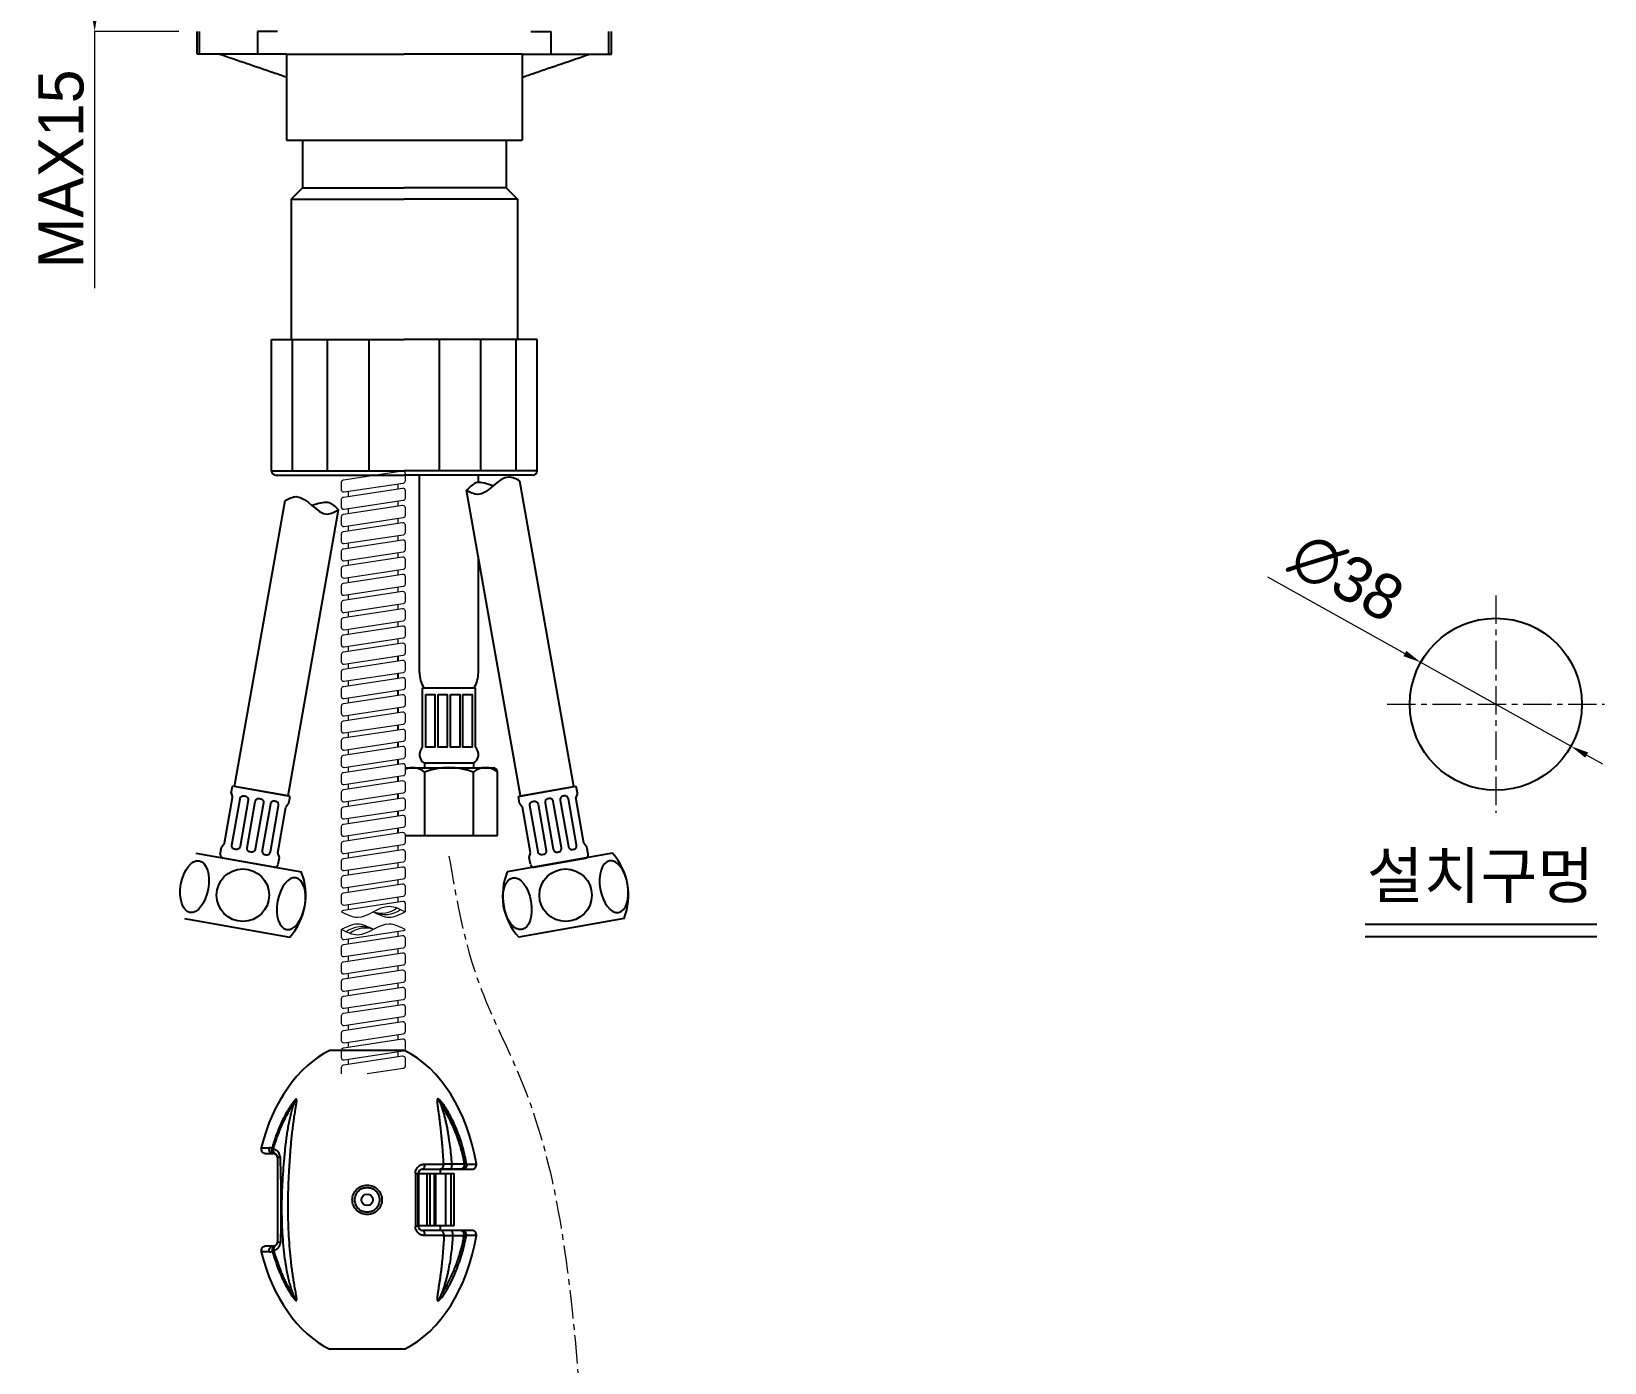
# Model space of a CAD drawing. Extents: x 0 to 1462, y 0 to 1072.
# Drawn here: x 275.1 to 622.4, y 186.6 to 480.5 of the extents above; entities that cross this region are included whole.
import ezdxf

# ---------------------------------------------------------------- set-up
doc = ezdxf.new("R2010")
doc.units = 0
doc.header["$LTSCALE"] = 10
doc.header["$MEASUREMENT"] = 0
doc.header["$PDMODE"] = 3
doc.header["$PDSIZE"] = -10
doc.linetypes.add('CENTER', pattern=[2, 1.25, -0.25, 0.25, -0.25])
doc.linetypes.add('CENTER2', pattern=[28.575, 19.05, -3.175, 3.175, -3.175])
doc.layers.get('0').update_dxf_attribs({"linetype": 'CONTINUOUS'})
doc.layers.get('DEFPOINTS').update_dxf_attribs({"linetype": 'CONTINUOUS'})
for name, color, linetype in [('02___PRT_ALL_AXES', 7, 'CONTINUOUS'), ('06___PRT_ALL_SURFS', 7, 'CONTINUOUS'), ('1', 7, 'CONTINUOUS'), ('17', 7, 'CONTINUOUS'), ('文字', 1, 'CONTINUOUS'), ('标注', 1, 'CONTINUOUS')]:
    doc.layers.add(name, color=color, linetype=linetype)
doc.layers.add('11', color=3, linetype='CONTINUOUS', lineweight=0)
doc.layers.add('Cneter', color=1, linetype='CENTER2', lineweight=13)
doc.styles.add('Daelim Dimension', font='')
doc.styles.get('Daelim Dimension').set_extended_font_data('나눔고딕')
doc.dimstyles.new('DEFAULT', dxfattribs={"dimscale": 2, "dimtxt": 2, "dimasz": 2, "dimexe": 0, "dimexo": 2, "dimgap": 1, "dimtad": 1, "dimdec": 0, "dimzin": 9, "dimdsep": 46, "dimtxsty": 'Daelim Dimension', "dimcen": 0.5, "dimclrd": 5, "dimclre": 5, "dimclrt": 256, "dimadec": 1, "dimazin": 0, "dimtfac": 1, "dimtdec": 0, "dimtix": 1, "dimtmove": 0, "dimatfit": 3, "dimfxl": 1, "dimtolj": 1, "dimtzin": 1, "dimlwd": 9, "dimlwe": 9, "dimarcsym": 0})

# ---------------------------------------------------------------- blocks, each defined once
blk = doc.blocks.new('A$C5C701007')
at = {"color": 7, "linetype": 'Continuous'}
for p, q in [((416.61, 226.25), (400.12, 226.25)), ((384.99, 204.74), (386.7, 204.74)), ((385.96, 203.5), (387.6, 203.5)), ((387.61, 204.51), (387.61, 204.51)), ((388.09, 203.37), (388.09, 203.37)), ((388.6, 202.5), (388.6, 184)), ((429.47, 203.2), (429.46, 203.24)), ((419.6, 187.5), (419.6, 199)), ((419.63, 199.05), (427.58, 199.05)), ((419.63, 199.05), (419.63, 187.55)), ((419.7, 199.05), (419.7, 187.55)), ((420.6, 200), (431.49, 200)), ((421.12, 201.16), (425.2, 201.16)), ((421.55, 199.05), (421.55, 187.55)), ((422.2, 199.05), (422.2, 187.55)), ((423.13, 199.05), (423.13, 187.55)), ((423.46, 199.05), (423.46, 187.55)), ((424.6, 199.05), (424.6, 200)), ((425.68, 199.05), (425.68, 187.55)), ((426.83, 199.05), (426.83, 187.55)), ((427.58, 187.55), (427.58, 199.05)), ((430.34, 201.16), (432.48, 201.16)), ((419.63, 187.55), (427.58, 187.55)), ((431.49, 186.5), (420.6, 186.5)), ((425.33, 185.34), (421.12, 185.34)), ((424.6, 186.5), (424.6, 187.55)), ((432.48, 185.34), (430.27, 185.34)), ((386.7, 181.76), (384.99, 181.76)), ((387.6, 183), (385.96, 183)), ((428.76, 181.13), (428.76, 181.13)), ((389.26, 177.54), (389.31, 177.44)), ((416.61, 160.25), (400.12, 160.25))]:
    blk.add_line(p, q, dxfattribs=at)
at = {"color": 40, "linetype": 'Continuous'}
for points in [[(424.09, 215.35), (424.36, 214.95), (424.65, 214.53), (424.7, 214.45), (424.99, 214), (425.28, 213.53), (425.56, 213.04), (425.84, 212.54), (426.12, 212.02), (426.39, 211.49), (426.66, 210.95), (426.92, 210.4), (427.18, 209.83), (427.42, 209.26), (427.66, 208.68), (427.89, 208.09), (428.11, 207.49), (428.33, 206.89), (428.53, 206.29), (428.72, 205.68), (428.9, 205.07), (429.08, 204.45), (429.24, 203.84), (429.39, 203.22)], [(429.39, 203.22), (429.45, 202.98), (429.49, 202.77), (429.54, 202.57), (429.58, 202.37), (429.62, 202.17), (429.66, 201.97), (429.7, 201.77), (429.74, 201.57), (429.78, 201.37), (429.82, 201.17)], [(429.68, 185.34), (429.67, 185.25), (429.59, 184.87)]]:
    blk.add_lwpolyline(points, dxfattribs=at)
at = {"color": 7, "linetype": 'Continuous'}
blk.add_circle((408.37, 193.25), 1.25, dxfattribs=at)
for centre, radius, start, end in [((385.96, 204.5), 1, 166.1941, 270), ((386.7, 202.61), 2.13, 72.0432, 90.0032), ((388.58, 204.24), 1, 164.1881, 240.6543), ((387.6, 202.5), 1, 0, 90), ((5959.71, 193.37), 5540.68, 179.94063, 180.062), ((420.6, 199), 1, 90, 180), ((428.92, 201), 1, 270, 10.7307), ((431.49, 201), 1, 270, 9.3192), ((420.6, 187.5), 1, 180, 270), ((428.83, 185.5), 1, 348.8659, 90), ((431.49, 185.5), 1, 350.6808, 90), ((385.96, 182), 1, 90, 193.8059), ((386.7, 183.89), 2.13, 269.9988, 290.6666), ((387.6, 184), 1, 270, 0), ((388.67, 182.31), 1, 122.3144, 195.8399)]:
    blk.add_arc(centre, radius, start, end, dxfattribs=at)
for start_param, end_param in [(0.339693, 1.23635), (-1.34277, -0.339693), (-2.8019, -1.798823), (-4.377942, -3.481285)]:
    blk.add_ellipse((408.37, 193.25), major_axis=(0, 35), ratio=0.707143, start_param=start_param, end_param=end_param, dxfattribs=at)
for points, knots in [([(392.8, 171.61), (392.77, 171.81), (392.71, 172.22), (392.6, 172.84), (392.48, 173.48), (392.32, 174.34), (392.13, 175.45), (391.92, 176.8), (391.73, 178.17), (391.5, 180.03), (391.28, 182.4), (391.09, 185.29), (390.96, 188.21), (390.91, 191.16), (390.93, 194.12), (391.02, 197.07), (391.15, 199.52), (391.26, 201.47), (391.36, 202.92), (391.47, 204.36), (391.59, 205.78), (391.73, 207.19), (391.86, 208.34), (391.97, 209.26), (392.06, 209.94), (392.15, 210.61), (392.24, 211.28), (392.34, 211.93), (392.44, 212.58), (392.53, 213.12), (392.6, 213.54), (392.65, 213.85), (392.7, 214.16), (392.74, 214.41), (392.77, 214.61), (392.79, 214.76), (392.8, 214.91), (392.82, 215.05), (392.82, 215.16), (392.82, 215.25), (392.81, 215.31), (392.8, 215.37), (392.78, 215.42), (392.75, 215.46), (392.7, 215.47), (392.64, 215.45), (392.57, 215.42), (392.51, 215.37), (392.43, 215.29), (392.32, 215.18), (392.25, 215.09), (392.21, 215.05)], [0, 0, 0, 0, 0.01356, 0.027696, 0.042149, 0.056837, 0.086739, 0.117209, 0.148139, 0.179459, 0.243062, 0.307704, 0.373111, 0.439, 0.505111, 0.571194, 0.636965, 0.669623, 0.702067, 0.734247, 0.766117, 0.797636, 0.82876, 0.844156, 0.859431, 0.874576, 0.889578, 0.904423, 0.919094, 0.933562, 0.940707, 0.947779, 0.954764, 0.961636, 0.965017, 0.968349, 0.971618, 0.9748, 0.977853, 0.979308, 0.980695, 0.98199, 0.983164, 0.984216, 0.985291, 0.986638, 0.988275, 0.990089, 0.992, 0.995958, 1, 1, 1, 1]), ([(424.8, 214.83), (424.75, 214.9), (424.64, 215.03), (424.49, 215.19), (424.37, 215.31), (424.28, 215.4), (424.18, 215.47), (424.09, 215.52), (424.01, 215.54), (423.9, 215.52), (423.85, 215.42), (423.83, 215.32), (423.82, 215.2), (423.81, 215.03), (423.82, 214.83), (423.84, 214.62), (423.86, 214.41), (423.89, 214.11), (423.94, 213.74), (424.01, 213.28), (424.07, 212.82), (424.14, 212.35), (424.2, 211.88), (424.29, 211.23), (424.39, 210.42), (424.51, 209.44), (424.62, 208.44), (424.72, 207.43), (424.82, 206.4), (424.94, 205.02), (425.07, 203.27), (425.16, 201.87), (425.2, 201.16)], [0, 0, 0, 0, 0.016998, 0.033742, 0.041926, 0.049873, 0.057403, 0.064187, 0.069803, 0.074337, 0.083452, 0.088818, 0.094578, 0.106918, 0.119987, 0.133533, 0.14742, 0.161567, 0.190448, 0.219925, 0.249865, 0.280186, 0.310838, 0.341783, 0.40446, 0.46806, 0.532464, 0.597591, 0.663365, 0.729723, 0.864004, 1, 1, 1, 1]), ([(392.21, 215.05), (392.05, 214.86), (391.77, 214.48), (391.37, 213.88), (390.99, 213.27), (390.5, 212.43), (389.93, 211.37), (389.31, 210.07), (388.74, 208.74), (388.05, 206.94), (387.61, 205.56), (387.35, 204.63)], [0, 0, 0, 0, 0.06206, 0.124478, 0.186974, 0.249498, 0.374565, 0.499649, 0.624741, 0.749838, 1, 1, 1, 1]), ([(392.32, 214.82), (392.12, 214.51), (391.72, 213.9), (391.15, 212.95), (390.61, 211.98), (389.93, 210.67), (389.16, 208.99), (388.63, 207.61), (388.38, 206.91)], [0, 0, 0, 0, 0.123934, 0.248753, 0.373829, 0.499008, 0.749463, 1, 1, 1, 1]), ([(392.3, 171.83), (392.12, 172.23), (391.81, 173.05), (391.42, 174.31), (391.08, 175.6), (390.68, 177.37), (390.28, 179.63), (389.95, 182.39), (389.73, 185.21), (389.6, 188.07), (389.55, 190.47), (389.56, 192.4), (389.58, 194.33), (389.68, 196.74), (389.86, 199.62), (390.05, 202), (390.23, 203.88), (390.37, 205.28), (390.54, 206.66), (390.73, 208.02), (390.95, 209.36), (391.16, 210.46), (391.34, 211.32), (391.49, 211.96), (391.65, 212.6), (391.79, 213.12), (391.91, 213.54), (392.01, 213.84), (392.11, 214.15), (392.21, 214.4), (392.29, 214.6), (392.35, 214.75), (392.4, 214.88), (392.45, 214.96), (392.47, 215.01), (392.49, 215.05), (392.5, 215.09), (392.52, 215.12), (392.54, 215.16), (392.56, 215.19), (392.59, 215.25), (392.55, 215.19), (392.53, 215.16), (392.51, 215.12), (392.48, 215.08), (392.46, 215.05), (392.44, 215.01), (392.39, 214.93), (392.35, 214.87), (392.32, 214.82)], [0, 0, 0, 0, 0.029484, 0.059123, 0.08908, 0.119385, 0.180954, 0.243649, 0.307286, 0.371666, 0.436535, 0.469076, 0.501647, 0.566763, 0.631625, 0.69589, 0.727688, 0.759206, 0.790411, 0.821282, 0.851782, 0.881881, 0.89677, 0.911551, 0.926227, 0.94081, 0.948074, 0.955326, 0.962576, 0.96984, 0.973484, 0.977141, 0.980816, 0.982662, 0.983587, 0.984514, 0.985443, 0.986376, 0.987303, 0.988239, 0.989076, 0.990081, 0.991077, 0.992059, 0.993047, 0.994035, 0.995025, 0.996017, 1, 1, 1, 1]), ([(424.63, 214.47), (424.59, 214.54), (424.52, 214.64), (424.44, 214.78), (424.37, 214.89), (424.32, 214.96), (424.29, 215.02), (424.27, 215.04), (424.26, 215.07), (424.24, 215.09), (424.22, 215.12), (424.21, 215.14), (424.19, 215.18), (424.21, 215.14), (424.22, 215.12), (424.23, 215.09), (424.25, 215.06), (424.26, 215.04), (424.27, 215.01), (424.29, 214.98), (424.32, 214.92), (424.36, 214.83), (424.41, 214.73), (424.47, 214.59), (424.55, 214.42), (424.63, 214.21), (424.72, 213.99), (424.82, 213.71), (424.95, 213.35), (425.09, 212.92), (425.22, 212.49), (425.35, 212.05), (425.5, 211.45), (425.68, 210.71), (425.88, 209.8), (426.06, 208.88), (426.22, 207.94), (426.42, 206.68), (426.64, 205.09), (426.86, 203.14), (426.98, 201.84), (427.04, 201.18)], [0, 0, 0, 0, 0.016259, 0.024361, 0.03244, 0.040494, 0.042503, 0.04451, 0.046515, 0.048522, 0.050513, 0.052527, 0.054335, 0.056247, 0.058176, 0.060076, 0.061985, 0.06389, 0.065794, 0.067696, 0.071496, 0.079077, 0.086636, 0.094176, 0.109213, 0.124207, 0.139174, 0.154126, 0.184026, 0.213962, 0.243971, 0.274075, 0.304292, 0.3651, 0.426446, 0.488323, 0.550717, 0.613613, 0.740785, 0.869669, 1, 1, 1, 1]), ([(429.46, 203.24), (429.21, 204.24), (428.64, 206.21), (427.54, 209.08), (426.43, 211.39), (425.43, 213.17), (424.9, 214.04), (424.63, 214.47)], [0, 0, 0, 0, 0.250583, 0.501089, 0.751294, 0.876067, 1, 1, 1, 1]), ([(430.34, 201.16), (430.12, 202.38), (429.7, 204.2), (428.97, 206.57), (428.34, 208.32), (427.61, 210.03), (426.79, 211.7), (426.03, 213.05), (425.36, 214.09), (425, 214.59), (424.8, 214.83)], [0, 0, 0, 0, 0.250222, 0.375346, 0.500455, 0.625545, 0.750604, 0.875572, 0.937954, 1, 1, 1, 1]), ([(386.7, 204.74), (386.66, 204.59), (386.66, 204.28), (386.81, 203.93), (387.01, 203.71), (387.19, 203.59), (387.39, 203.52), (387.53, 203.5), (387.6, 203.5)], [0, 0, 0, 0, 0.257251, 0.511172, 0.63605, 0.7588, 0.87994, 1, 1, 1, 1]), ([(387.91, 203.45), (387.8, 203.48), (387.6, 203.61), (387.38, 203.9), (387.29, 204.26), (387.32, 204.51), (387.35, 204.63)], [0, 0, 0, 0, 0.238568, 0.483789, 0.738406, 1, 1, 1, 1]), ([(387.61, 204.51), (387.61, 204.51), (387.58, 204.53), (387.53, 204.56), (387.45, 204.6), (387.39, 204.62), (387.35, 204.63)], [0, 0, 0, 0, 0.10287, 0.307363, 0.608096, 1, 1, 1, 1]), ([(389.14, 202.73), (389.14, 202.92), (389.06, 203.27), (388.81, 203.71), (388.5, 204.04), (388.23, 204.22), (388.04, 204.33), (387.93, 204.39), (387.83, 204.44), (387.75, 204.47), (387.69, 204.49), (387.65, 204.51), (387.63, 204.51), (387.62, 204.52), (387.61, 204.51)], [0, 0, 0, 0, 0.221261, 0.424732, 0.604831, 0.75485, 0.816646, 0.868984, 0.911809, 0.945392, 0.970259, 0.987102, 0.996696, 1, 1, 1, 1]), ([(388.6, 202.5), (388.6, 202.53), (388.63, 202.57), (388.68, 202.61), (388.78, 202.65), (388.93, 202.7), (389.07, 202.72), (389.14, 202.73)], [0, 0, 0, 0, 0.130184, 0.222828, 0.337515, 0.631739, 1, 1, 1, 1]), ([(389.14, 202.73), (389.17, 201.96), (389.22, 200.39), (389.27, 198.03), (389.3, 195.64), (389.31, 193.25), (389.32, 190.86), (389.31, 188.47), (389.28, 186.11), (389.24, 184.54), (389.21, 183.76)], [0, 0, 0, 0, 0.12281, 0.24767, 0.373603, 0.499961, 0.626272, 0.752096, 0.876931, 1, 1, 1, 1]), ([(419.03, 199.12), (419.03, 199.4), (419.16, 199.97), (419.66, 200.65), (420.35, 201.07), (420.87, 201.16), (421.12, 201.16)], [0, 0, 0, 0, 0.268409, 0.522361, 0.764122, 1, 1, 1, 1]), ([(419.03, 199.12), (419.11, 199.11), (419.25, 199.1), (419.41, 199.08), (419.5, 199.06), (419.55, 199.04), (419.58, 199.02), (419.6, 199.01), (419.6, 199)], [0, 0, 0, 0, 0.395123, 0.704267, 0.819463, 0.906192, 0.96451, 1, 1, 1, 1]), ([(420.6, 200), (420.64, 200), (420.72, 200.02), (420.83, 200.09), (420.93, 200.21), (421.04, 200.42), (421.12, 200.74), (421.13, 201.02), (421.12, 201.16)], [0, 0, 0, 0, 0.083641, 0.176313, 0.283287, 0.406056, 0.6904, 1, 1, 1, 1]), ([(425.2, 201.16), (425.21, 201.02), (425.2, 200.74), (425.09, 200.41), (424.94, 200.2), (424.81, 200.09), (424.66, 200.02), (424.56, 200), (424.51, 200)], [0, 0, 0, 0, 0.286284, 0.556102, 0.679189, 0.792948, 0.898899, 1, 1, 1, 1]), ([(425.2, 201.16), (425.33, 201.16), (425.95, 201.18), (426.56, 201.18), (427.04, 201.18)], [0, 0, 0, 0, 0.22264, 1, 1, 1, 1]), ([(427.04, 201.18), (427.04, 201.04), (427.04, 200.82), (427.01, 200.55), (426.97, 200.37), (426.92, 200.22), (426.86, 200.1), (426.8, 200.02), (426.74, 200), (426.72, 200)], [0, 0, 0, 0, 0.337058, 0.496791, 0.641599, 0.76603, 0.866282, 0.942091, 1, 1, 1, 1]), ([(427.04, 201.18), (427.24, 201.19), (427.64, 201.19), (428.2, 201.2), (428.65, 201.2), (428.96, 201.21), (429.17, 201.21), (429.35, 201.21), (429.51, 201.21), (429.63, 201.2), (429.73, 201.2), (429.81, 201.2), (429.85, 201.19), (429.88, 201.19), (429.89, 201.19), (429.9, 201.19), (429.9, 201.19), (429.9, 201.18)], [0, 0, 0, 0, 0.213281, 0.413892, 0.594662, 0.674912, 0.747004, 0.810123, 0.863774, 0.907838, 0.942542, 0.968384, 0.986039, 0.992033, 0.996271, 0.998866, 1, 1, 1, 1]), ([(430.34, 201.16), (430.37, 201.02), (430.35, 200.73), (430.2, 200.4), (430, 200.2), (429.78, 200.05), (429.58, 200), (429.44, 200)], [0, 0, 0, 0, 0.259876, 0.51487, 0.639621, 0.761937, 1, 1, 1, 1]), ([(429.9, 201.18), (429.91, 201.18), (429.92, 201.18), (429.94, 201.18), (429.97, 201.18), (430.02, 201.18), (430.08, 201.17), (430.19, 201.17), (430.28, 201.16), (430.34, 201.16)], [0, 0, 0, 0, 0.018893, 0.068654, 0.149165, 0.260153, 0.401254, 0.572058, 1, 1, 1, 1]), ([(408.37, 189.99), (407.94, 189.99), (407.08, 190.16), (405.99, 190.88), (405.26, 191.96), (405.01, 193.25), (405.26, 194.53), (405.99, 195.62), (407.08, 196.34), (407.94, 196.51), (408.37, 196.51)], [0, 0, 0, 0, 0.125036, 0.250013, 0.374984, 0.5, 0.625015, 0.749987, 0.874964, 1, 1, 1, 1]), ([(408.37, 190.51), (408.01, 190.51), (407.3, 190.66), (406.39, 191.27), (405.79, 192.18), (405.58, 193.25), (405.79, 194.32), (406.39, 195.23), (407.3, 195.84), (408.01, 195.98), (408.37, 195.98)], [0, 0, 0, 0, 0.125014, 0.249989, 0.374973, 0.5, 0.625027, 0.750011, 0.874986, 1, 1, 1, 1]), ([(408.37, 196.51), (408.79, 196.51), (409.65, 196.34), (410.74, 195.62), (411.47, 194.53), (411.73, 193.25), (411.47, 191.96), (410.74, 190.88), (409.65, 190.16), (408.79, 189.99), (408.37, 189.99)], [0, 0, 0, 0, 0.125036, 0.250013, 0.374984, 0.5, 0.625015, 0.749987, 0.874964, 1, 1, 1, 1]), ([(408.37, 195.98), (408.72, 195.98), (409.44, 195.84), (410.34, 195.23), (410.95, 194.32), (411.16, 193.25), (410.95, 192.18), (410.34, 191.27), (409.44, 190.66), (408.72, 190.51), (408.37, 190.51)], [0, 0, 0, 0, 0.125014, 0.249988, 0.374973, 0.5, 0.625027, 0.750011, 0.874986, 1, 1, 1, 1]), ([(419.6, 187.5), (419.6, 187.49), (419.58, 187.47), (419.55, 187.46), (419.5, 187.44), (419.41, 187.42), (419.25, 187.4), (419.11, 187.38), (419.03, 187.38)], [0, 0, 0, 0, 0.03549, 0.093805, 0.180531, 0.295724, 0.604867, 1, 1, 1, 1]), ([(421.12, 185.34), (420.87, 185.34), (420.35, 185.43), (419.66, 185.85), (419.16, 186.52), (419.03, 187.09), (419.03, 187.38)], [0, 0, 0, 0, 0.235893, 0.477662, 0.731608, 1, 1, 1, 1]), ([(421.12, 185.34), (421.13, 185.48), (421.12, 185.76), (421.04, 186.08), (420.93, 186.29), (420.83, 186.41), (420.72, 186.48), (420.64, 186.5), (420.6, 186.5)], [0, 0, 0, 0, 0.3096, 0.593943, 0.716713, 0.823687, 0.916359, 1, 1, 1, 1]), ([(425.33, 185.34), (425.3, 184.68), (425.22, 183.38), (425.08, 181.44), (424.93, 179.84), (424.79, 178.57), (424.68, 177.64), (424.56, 176.71), (424.43, 175.8), (424.29, 174.9), (424.16, 174.01), (424.04, 173.29), (423.96, 172.72), (423.91, 172.37), (423.87, 172.09), (423.85, 171.89), (423.83, 171.7), (423.82, 171.51), (423.82, 171.35), (423.83, 171.23), (423.84, 171.15), (423.86, 171.08), (423.89, 171.02), (423.94, 170.97), (423.98, 170.96), (424, 170.96)], [0, 0, 0, 0, 0.135258, 0.269123, 0.401301, 0.466649, 0.531424, 0.595565, 0.658984, 0.72156, 0.783139, 0.84345, 0.872974, 0.901917, 0.916106, 0.930047, 0.943672, 0.956868, 0.969442, 0.975398, 0.981041, 0.986284, 0.991056, 0.995428, 1, 1, 1, 1]), ([(424, 170.96), (424.03, 170.96), (424.09, 170.98), (424.21, 171.04), (424.35, 171.16), (424.51, 171.33), (424.73, 171.57), (424.98, 171.9), (425.27, 172.31), (425.54, 172.72), (425.81, 173.15), (426.07, 173.58), (426.4, 174.16), (426.79, 174.9), (427.23, 175.8), (427.65, 176.71), (428.17, 177.95), (428.75, 179.51), (429.36, 181.43), (429.87, 183.37), (430.14, 184.68), (430.27, 185.34)], [0, 0, 0, 0, 0.005089, 0.011183, 0.025108, 0.040046, 0.055374, 0.086477, 0.117815, 0.149243, 0.180711, 0.212199, 0.243699, 0.306712, 0.369736, 0.432764, 0.495794, 0.621845, 0.747896, 0.873947, 1, 1, 1, 1]), ([(427.28, 185.31), (427.24, 184.69), (427.14, 183.45), (426.94, 181.61), (426.68, 179.8), (426.41, 178.31), (426.16, 177.14), (425.95, 176.27), (425.73, 175.41), (425.52, 174.71), (425.35, 174.15), (425.21, 173.73), (425.06, 173.32), (424.91, 172.92), (424.78, 172.58), (424.66, 172.31), (424.58, 172.11), (424.5, 171.95), (424.44, 171.82), (424.39, 171.72), (424.34, 171.62), (424.3, 171.54), (424.27, 171.47), (424.24, 171.42), (424.22, 171.38), (424.2, 171.35), (424.19, 171.34), (424.19, 171.33)], [0, 0, 0, 0, 0.129617, 0.258073, 0.385241, 0.510976, 0.57327, 0.635165, 0.696644, 0.757725, 0.78813, 0.818455, 0.84871, 0.878913, 0.909088, 0.924179, 0.939281, 0.954403, 0.961979, 0.969565, 0.977148, 0.984789, 0.988615, 0.992372, 0.996159, 0.998172, 1, 1, 1, 1]), ([(425.33, 185.34), (425.35, 185.48), (425.34, 185.76), (425.2, 186.14), (424.99, 186.38), (424.79, 186.48), (424.69, 186.5), (424.64, 186.5)], [0, 0, 0, 0, 0.285982, 0.555769, 0.791721, 0.898233, 1, 1, 1, 1]), ([(427.28, 185.31), (427.1, 185.31), (426.45, 185.31), (425.8, 185.32), (425.33, 185.34)], [0, 0, 0, 0, 0.275387, 1, 1, 1, 1]), ([(427.28, 185.31), (427.29, 185.45), (427.29, 185.67), (427.26, 185.94), (427.22, 186.13), (427.18, 186.26), (427.14, 186.35), (427.1, 186.43), (427.04, 186.5), (426.98, 186.5)], [0, 0, 0, 0, 0.340299, 0.50168, 0.647849, 0.773107, 0.826543, 0.873502, 1, 1, 1, 1]), ([(429.81, 185.31), (429.81, 185.3), (429.81, 185.3), (429.8, 185.3), (429.79, 185.3), (429.78, 185.3), (429.75, 185.3), (429.72, 185.3), (429.65, 185.29), (429.56, 185.29), (429.45, 185.29), (429.31, 185.29), (429.15, 185.29), (428.97, 185.29), (428.69, 185.29), (428.3, 185.3), (427.81, 185.3), (427.46, 185.31), (427.28, 185.31)], [0, 0, 0, 0, 0.001062, 0.003783, 0.008288, 0.014664, 0.022991, 0.03334, 0.060391, 0.096365, 0.141537, 0.195996, 0.259537, 0.331594, 0.411439, 0.590518, 0.788986, 1, 1, 1, 1]), ([(430.27, 185.34), (430.29, 185.48), (430.28, 185.77), (430.12, 186.1), (429.93, 186.3), (429.7, 186.45), (429.5, 186.5), (429.37, 186.5)], [0, 0, 0, 0, 0.260254, 0.515454, 0.640178, 0.762375, 1, 1, 1, 1]), ([(430.27, 185.34), (430.2, 185.33), (430.09, 185.33), (429.97, 185.32), (429.89, 185.32), (429.85, 185.31), (429.83, 185.31), (429.81, 185.31), (429.81, 185.31)], [0, 0, 0, 0, 0.413607, 0.720716, 0.832892, 0.917003, 0.972744, 1, 1, 1, 1]), ([(387.6, 183), (387.53, 183), (387.39, 182.98), (387.19, 182.9), (387.01, 182.78), (386.81, 182.56), (386.66, 182.21), (386.66, 181.91), (386.7, 181.76)], [0, 0, 0, 0, 0.12006, 0.2412, 0.36395, 0.488828, 0.742749, 1, 1, 1, 1]), ([(387.96, 183.07), (387.85, 183.03), (387.66, 182.9), (387.46, 182.61), (387.38, 182.26), (387.41, 182.01), (387.45, 181.9)], [0, 0, 0, 0, 0.238283, 0.483257, 0.737862, 1, 1, 1, 1]), ([(387.45, 181.9), (387.51, 181.92), (387.59, 181.97), (387.68, 182.02), (387.7, 182.04)], [0, 0, 0, 0, 0.646509, 1, 1, 1, 1]), ([(387.45, 181.9), (387.6, 181.37), (387.91, 180.31), (388.36, 179), (388.75, 177.97), (389.05, 177.2), (389.38, 176.44), (389.72, 175.69), (390.08, 174.94), (390.46, 174.21), (390.8, 173.61), (391.08, 173.13), (391.29, 172.77), (391.51, 172.43), (391.7, 172.14), (391.86, 171.91), (391.98, 171.75), (392.1, 171.58), (392.23, 171.42), (392.34, 171.3), (392.43, 171.2), (392.5, 171.14), (392.57, 171.08), (392.64, 171.04), (392.7, 171.03), (392.74, 171.04), (392.77, 171.06), (392.79, 171.1), (392.81, 171.18), (392.82, 171.36), (392.81, 171.51), (392.8, 171.61)], [0, 0, 0, 0, 0.128908, 0.257817, 0.322275, 0.386733, 0.451191, 0.515648, 0.580106, 0.644563, 0.709019, 0.741245, 0.773466, 0.805677, 0.837863, 0.853936, 0.869985, 0.88599, 0.901907, 0.917633, 0.925346, 0.932852, 0.939965, 0.946291, 0.951312, 0.953407, 0.95542, 0.959699, 0.964553, 0.975511, 1, 1, 1, 1]), ([(387.7, 182.04), (387.7, 182.03), (387.71, 182.03), (387.72, 182.04), (387.75, 182.04), (387.79, 182.06), (387.86, 182.08), (387.94, 182.12), (388.04, 182.17), (388.16, 182.23), (388.36, 182.35), (388.61, 182.54), (388.91, 182.85), (389.14, 183.27), (389.2, 183.6), (389.21, 183.76)], [0, 0, 0, 0, 0.001176, 0.003945, 0.01518, 0.034656, 0.06294, 0.100418, 0.147234, 0.20324, 0.267989, 0.420586, 0.597836, 0.792715, 1, 1, 1, 1]), ([(389.21, 183.76), (389.13, 183.77), (389.01, 183.79), (388.86, 183.83), (388.77, 183.85), (388.7, 183.89), (388.63, 183.93), (388.6, 183.97), (388.6, 184)], [0, 0, 0, 0, 0.370391, 0.52982, 0.668145, 0.783609, 0.875803, 1, 1, 1, 1]), ([(424.19, 171.33), (424.2, 171.33), (424.2, 171.34), (424.21, 171.35), (424.22, 171.37), (424.24, 171.4), (424.26, 171.43), (424.29, 171.48), (424.32, 171.54), (424.37, 171.61), (424.41, 171.68), (424.47, 171.77), (424.54, 171.89), (424.63, 172.03), (424.74, 172.22), (424.89, 172.46), (425.06, 172.75), (425.23, 173.04), (425.4, 173.33), (425.62, 173.72), (425.89, 174.22), (426.2, 174.82), (426.51, 175.43), (426.9, 176.24), (427.36, 177.28), (427.88, 178.54), (428.34, 179.83), (428.63, 180.69), (428.76, 181.13)], [0, 0, 0, 0, 0.000973, 0.001914, 0.003813, 0.007599, 0.011387, 0.015179, 0.022775, 0.030386, 0.038012, 0.045652, 0.060966, 0.07632, 0.09171, 0.122576, 0.153534, 0.184564, 0.215654, 0.246793, 0.309191, 0.371715, 0.434334, 0.497026, 0.622568, 0.748277, 0.8741, 1, 1, 1, 1]), ([(389.31, 177.44), (389.43, 177.14), (389.69, 176.55), (390.02, 175.82), (390.31, 175.24), (390.52, 174.81), (390.71, 174.45), (390.86, 174.17), (391.01, 173.88), (391.21, 173.53), (391.44, 173.12), (391.65, 172.77), (391.81, 172.5), (391.94, 172.29), (392.06, 172.09), (392.19, 171.89), (392.29, 171.72), (392.37, 171.59), (392.43, 171.51), (392.47, 171.44), (392.49, 171.4), (392.51, 171.36), (392.53, 171.34), (392.55, 171.32), (392.56, 171.3), (392.57, 171.28), (392.57, 171.27), (392.58, 171.26), (392.58, 171.27), (392.57, 171.27), (392.57, 171.29), (392.56, 171.31), (392.54, 171.33), (392.53, 171.36), (392.51, 171.39), (392.48, 171.45), (392.44, 171.53), (392.38, 171.66), (392.33, 171.76), (392.3, 171.83)], [0, 0, 0, 0, 0.12672, 0.25335, 0.316625, 0.379864, 0.443059, 0.474637, 0.5062, 0.569271, 0.632252, 0.695111, 0.726478, 0.757791, 0.789033, 0.820184, 0.851212, 0.866668, 0.882074, 0.889753, 0.897427, 0.901249, 0.90504, 0.908928, 0.912647, 0.914445, 0.916772, 0.917196, 0.917958, 0.919203, 0.920289, 0.923707, 0.927461, 0.931099, 0.934747, 0.942052, 0.956603, 0.971106, 1, 1, 1, 1])]:
    blk.add_open_spline(points, degree=3, knots=knots, dxfattribs=at)
at = {"layer": '02___PRT_ALL_AXES', "color": 7, "linetype": 'Continuous'}
for start_param, end_param in [(-1.34277, -0.339693), (-2.8019, -1.798823)]:
    blk.add_ellipse((408.37, 193.25), major_axis=(0, 35), ratio=0.707143, start_param=start_param, end_param=end_param, dxfattribs=at)
at = {"layer": '06___PRT_ALL_SURFS', "color": 7, "linetype": 'Continuous'}
for p, q in [((429.44, 200), (424.6, 200)), ((429.37, 186.5), (428.83, 186.5))]:
    blk.add_line(p, q, dxfattribs=at)
for points in [[(388.36, 206.86), (387.79, 205.12), (387.61, 204.51)], [(429.9, 201.18), (429.62, 202.54), (429.47, 203.2)], [(428.76, 181.13), (429.32, 183.11), (429.81, 185.31)], [(387.7, 182.04), (387.98, 181.1), (389.31, 177.44)]]:
    blk.add_lwpolyline(points, dxfattribs=at)
for centre, start, end in [((385.96, 204.5), 166.1941, 270), ((387.6, 202.5), 19.263, 90), ((387.6, 202.5), 0, 16.3038), ((431.49, 201), 270, 9.3192), ((431.49, 185.5), 350.6808, 90), ((385.96, 182), 90, 193.8059), ((387.6, 184), 270, 0)]:
    blk.add_arc(centre, 1, start, end, dxfattribs=at)
for start_param, end_param in [(6.622878, 7.519535), (-1.34277, -0.339693), (-2.8019, -1.798823), (8.188428, 9.085085)]:
    blk.add_ellipse((408.37, 193.25), major_axis=(0, 35), ratio=0.707143, start_param=start_param, end_param=end_param, dxfattribs=at)
blk = doc.blocks.new('*D4')
at = {"color": 5, "lineweight": 9, "ltscale": 0.5, "transparency": 16777216}
for p, q in [((326.07, 495.5), (289, 495.5)), ((289, 491.5), (289, 484.5)), ((307.62, 480.5), (289, 480.5)), ((289, 480.5), (289, 423.82))]:
    blk.add_line(p, q, dxfattribs=at)
at = {"color": 5, "ltscale": 0.5, "transparency": 16777216}
for points in [[(288.33, 491.5), (289.67, 491.5), (289, 495.5)], [(288.33, 484.5), (289.67, 484.5), (289, 480.5)]]:
    blk.add_solid(points, dxfattribs=at)
at = {"layer": 'DEFPOINTS', "color": 0, "ltscale": 0.5, "transparency": 16777216}
for p in [(330.07, 495.5), (289, 480.5), (311.62, 480.5)]:
    blk.add_point(p, dxfattribs=at)
at = {"color": 7, "ltscale": 0.5, "transparency": 16777216, "insert": (281.61, 450.16), "char_height": 10, "attachment_point": 5, "rotation": 90, "style": 'Daelim Dimension'}
blk.add_mtext('\\A1;MAX15', dxfattribs=at)
blk = doc.blocks.new('*D5')
at = {"color": 5, "lineweight": 9, "ltscale": 0.5, "transparency": 16777216}
for p, q in [((547.94, 360.11), (578.3, 343.16)), ((614.96, 322.67), (581.79, 341.2)), ((618.45, 320.72), (621.95, 318.77))]:
    blk.add_line(p, q, dxfattribs=at)
at = {"color": 5, "ltscale": 0.5, "transparency": 16777216}
for points in [[(578.62, 343.74), (577.97, 342.57), (581.79, 341.2)], [(618.78, 321.3), (618.13, 320.14), (614.96, 322.67)]]:
    blk.add_solid(points, dxfattribs=at)
at = {"layer": 'DEFPOINTS', "color": 0, "ltscale": 0.5, "transparency": 16777216}
for p in [(581.79, 341.2), (614.96, 322.67)]:
    blk.add_point(p, dxfattribs=at)
at = {"color": 7, "ltscale": 0.5, "transparency": 16777216, "insert": (565.46, 359.93), "char_height": 10, "attachment_point": 5, "rotation": 330.8112, "style": 'Daelim Dimension'}
blk.add_mtext('\\A1;∅38', dxfattribs=at)

msp = doc.modelspace()

# ---------------------------------------------------------------- linework, layer by layer
at = {"color": 0, "linetype": 'Continuous'}
for p, q in [((311.62, 475.5), (311.62, 480.5)), ((312.16, 475.5), (312.16, 480.5)), ((324.99, 480.5), (324.99, 475.5)), ((329.38, 480.5), (324.99, 480.5)), ((324.99, 480.5), (324.99, 475.5)), ((385.34, 480.5), (389.73, 480.5)), ((389.73, 480.5), (389.73, 475.5)), ((389.73, 480.5), (389.73, 475.5)), ((402.56, 475.5), (402.56, 480.5)), ((403.1, 475.5), (403.1, 480.5)), ((331.36, 475.5), (311.62, 475.5)), ((331.36, 475.5), (324.99, 475.5)), ((331.36, 475.5), (331.36, 456.5)), ((331.36, 475.5), (331.36, 456.5)), ((383.36, 475.5), (383.36, 456.5)), ((383.36, 475.5), (389.73, 475.5)), ((383.36, 475.5), (403.1, 475.5)), ((383.36, 475.5), (383.36, 456.5)), ((331.36, 456.5), (383.36, 456.5))]:
    msp.add_line(p, q, dxfattribs=at)
at = {"color": 0}
for p in [(331.36, 475.5), (383.36, 475.5)]:
    msp.add_line(p, (357.36, 475.5), dxfattribs=at)
at = {"ltscale": 0.5}
for p, q in [((569.55, 283.4), (620.67, 283.4)), ((569.55, 280.69), (620.67, 280.69))]:
    msp.add_line(p, q, dxfattribs=at)
at = {"color": 0, "linetype": 'Continuous'}
for points, start_tangent, end_tangent in [([(331.36, 470.38), (328.5, 471.36), (322.65, 473.36), (316.38, 475.5)], (-0.946388, 0.323032), (-0.946248, 0.323443)), ([(383.36, 470.38), (386.22, 471.36), (392.07, 473.36), (398.34, 475.5)], (0.946388, 0.323032), (0.946248, 0.323443))]:
    msp.add_spline(points, degree=3, dxfattribs=dict(at, start_tangent=start_tangent, end_tangent=end_tangent))
at = {"layer": '1', "color": 0}
for p, q in [((334.86, 446), (332.36, 443.5)), ((334.86, 446), (357.36, 446)), ((379.86, 446), (357.36, 446)), ((379.86, 446), (382.36, 443.5)), ((332.36, 443.5), (357.36, 443.5)), ((382.36, 443.5), (357.36, 443.5)), ((328.02, 412.5), (357.36, 412.5)), ((328.02, 383.5), (328.02, 412.5)), ((332.67, 383.5), (332.67, 412.5)), ((340.43, 383.5), (340.43, 412.5)), ((349.61, 383.5), (349.61, 412.5)), ((386.7, 412.5), (357.36, 412.5)), ((365.11, 383.5), (365.11, 412.5)), ((374.29, 383.5), (374.29, 412.5)), ((382.05, 383.5), (382.05, 412.5)), ((386.7, 383.5), (386.7, 412.5)), ((328.02, 383.5), (357.36, 383.5)), ((329.02, 382.5), (357.36, 382.5)), ((386.7, 383.5), (357.36, 383.5)), ((385.7, 382.5), (357.36, 382.5)), ((360.73, 338.94), (360.73, 382.5)), ((373.73, 382.44), (373.67, 382.5)), ((373.73, 380.91), (373.73, 382.5)), ((373.73, 338.94), (373.73, 364.21)), ((356.03, 341.54), (356.03, 342.55)), ((356.03, 337.74), (356.03, 338.75)), ((356.03, 333.94), (356.03, 334.95)), ((361.41, 322.44), (361.41, 335.59)), ((361.41, 335.59), (373.06, 335.59)), ((373.06, 322.44), (373.06, 335.59)), ((356.03, 330.14), (356.03, 331.15)), ((356.03, 326.34), (356.03, 327.35)), ((356.03, 322.54), (356.03, 323.55)), ((356.03, 318.74), (356.03, 319.75)), ((357.53, 317.94), (376.98, 317.94)), ((361.86, 316.94), (361.86, 302.94)), ((372.61, 316.94), (372.61, 302.94)), ((377.98, 302.94), (377.98, 316.94)), ((356.03, 314.94), (356.03, 315.95)), ((356.03, 311.14), (356.03, 312.15)), ((356.03, 307.34), (356.03, 308.35)), ((356.03, 303.54), (356.03, 304.55)), ((357.53, 302.94), (377.98, 302.94))]:
    msp.add_line(p, q, dxfattribs=at)
at = {"layer": '1', "color": 0, "ltscale": 0.3}
for points in [[(362.14, 334.09), (364.14, 334.09), (364.14, 322.44), (362.14, 322.44)], [(364.87, 334.09), (366.87, 334.09), (366.87, 322.44), (364.87, 322.44)], [(367.6, 334.09), (369.6, 334.09), (369.6, 322.44), (367.6, 322.44)], [(370.33, 334.09), (372.33, 334.09), (372.33, 322.44), (370.33, 322.44)]]:
    msp.add_lwpolyline(points, close=True, dxfattribs=at)
at = {"layer": '1', "color": 0}
for centre, radius, start, end in [((329.02, 383.5), 1, 180, 270), ((385.7, 383.5), 1, 270, 0), ((367.23, 338.94), 6.5, 180, 210.9415), ((367.23, 338.94), 6.5, 329.0585, 0), ((362.93, 320.85), 2.2, 133.6788, 240.1681), ((371.54, 320.85), 2.2, 299.8319, 46.3212), ((359.17, 313.83), 4.11, 49.1802, 113.4713), ((367.23, 303), 14.95, 68.9216, 111.0784), ((375.3, 313.83), 4.11, 49.1802, 130.8198), ((376.98, 316.94), 1, 360, 90)]:
    msp.add_arc(centre, radius, start, end, dxfattribs=at)
at = {"layer": '11', "color": 0}
for p, q in [((345.03, 377.87), (345.03, 378.88)), ((356.03, 379.54), (356.03, 380.55)), ((356.03, 375.74), (356.03, 376.75)), ((345.03, 374.07), (345.03, 375.08)), ((356.03, 371.94), (356.03, 372.95)), ((345.03, 370.27), (345.03, 371.28)), ((356.03, 368.14), (356.03, 369.15)), ((345.03, 366.47), (345.03, 367.48)), ((356.03, 364.34), (356.03, 365.35)), ((345.03, 362.67), (345.03, 363.68)), ((356.03, 360.54), (356.03, 361.55)), ((345.03, 358.87), (345.03, 359.88)), ((356.03, 356.74), (356.03, 357.75)), ((345.03, 355.07), (345.03, 356.08)), ((345.03, 351.27), (345.03, 352.28)), ((356.03, 352.94), (356.03, 353.95)), ((345.03, 347.47), (345.03, 348.48)), ((356.03, 349.14), (356.03, 350.15)), ((345.03, 343.67), (345.03, 344.68)), ((356.03, 345.34), (356.03, 346.35)), ((345.03, 339.87), (345.03, 340.88)), ((345.03, 336.07), (345.03, 337.08)), ((345.03, 332.27), (345.03, 333.28)), ((345.03, 328.47), (345.03, 329.48)), ((345.03, 324.67), (345.03, 325.68)), ((345.03, 320.87), (345.03, 321.88)), ((345.03, 317.07), (345.03, 318.08)), ((345.03, 313.27), (345.03, 314.28)), ((345.03, 309.47), (345.03, 310.48)), ((345.03, 305.67), (345.03, 306.68)), ((345.03, 301.87), (345.03, 302.88)), ((345.03, 298.07), (345.03, 299.08)), ((356.03, 299.74), (356.03, 300.75)), ((345.03, 294.27), (345.03, 295.28)), ((356.03, 295.94), (356.03, 296.95)), ((356.03, 292.14), (356.03, 293.15)), ((356.03, 292.14), (356.03, 293.15)), ((345.03, 290.47), (345.03, 291.48)), ((345.03, 290.47), (345.03, 291.48)), ((356.03, 288.34), (356.03, 289.35)), ((345.03, 286.67), (345.03, 287.68)), ((356.03, 280.74), (356.03, 281.75)), ((345.03, 279.07), (345.03, 280.08)), ((356.03, 276.94), (356.03, 277.95)), ((345.03, 275.27), (345.03, 276.28)), ((345.03, 271.47), (345.03, 272.48)), ((356.03, 273.14), (356.03, 274.15)), ((345.03, 267.67), (345.03, 268.68)), ((356.03, 269.34), (356.03, 270.35)), ((345.03, 263.87), (345.03, 264.88)), ((356.03, 265.54), (356.03, 266.55)), ((345.03, 260.07), (345.03, 261.08)), ((356.03, 261.74), (356.03, 262.75)), ((345.03, 256.27), (345.03, 257.28)), ((356.03, 257.94), (356.03, 258.95)), ((356.03, 254.14), (356.03, 255.15)), ((345.03, 252.47), (345.03, 253.48))]:
    msp.add_line(p, q, dxfattribs=at)
for points in [[(357.53, 382.98), (357.53, 381.21, -0.370691), (357.11, 380.71), (344.11, 378.74, -0.459118), (343.53, 379.23), (343.53, 381.01, -0.370691), (343.96, 381.5), (356.96, 383.48, -0.459118)], [(357.53, 379.18), (357.53, 377.41, -0.370691), (357.11, 376.91), (344.11, 374.94, -0.459118), (343.53, 375.43), (343.53, 377.21, -0.370691), (343.96, 377.7), (356.96, 379.68, -0.459118)], [(357.53, 375.38), (357.53, 373.61, -0.370691), (357.11, 373.11), (344.11, 371.14, -0.459118), (343.53, 371.63), (343.53, 373.41, -0.370691), (343.96, 373.9), (356.96, 375.88, -0.459118)], [(357.53, 371.58), (357.53, 369.81, -0.370691), (357.11, 369.31), (344.11, 367.34, -0.459118), (343.53, 367.83), (343.53, 369.61, -0.370691), (343.96, 370.1), (356.96, 372.08, -0.459118)], [(357.53, 367.78), (357.53, 366.01, -0.370691), (357.11, 365.51), (344.11, 363.54, -0.459118), (343.53, 364.03), (343.53, 365.81, -0.370691), (343.96, 366.3), (356.96, 368.28, -0.459118)], [(357.53, 363.98), (357.53, 362.21, -0.370691), (357.11, 361.71), (344.11, 359.74, -0.459118), (343.53, 360.23), (343.53, 362.01, -0.370691), (343.96, 362.5), (356.96, 364.48, -0.459118)], [(357.53, 360.18), (357.53, 358.41, -0.370691), (357.11, 357.91), (344.11, 355.94, -0.459118), (343.53, 356.43), (343.53, 358.21, -0.370691), (343.96, 358.7), (356.96, 360.68, -0.459118)], [(357.53, 356.38), (357.53, 354.61, -0.370691), (357.11, 354.11), (344.11, 352.14, -0.459118), (343.53, 352.63), (343.53, 354.41, -0.370691), (343.96, 354.9), (356.96, 356.88, -0.459118)], [(357.53, 352.58), (357.53, 350.81, -0.370691), (357.11, 350.31), (344.11, 348.34, -0.459118), (343.53, 348.83), (343.53, 350.61, -0.370691), (343.96, 351.1), (356.96, 353.08, -0.459118)], [(357.53, 348.78), (357.53, 347.01, -0.370691), (357.11, 346.51), (344.11, 344.54, -0.459118), (343.53, 345.03), (343.53, 346.81, -0.370691), (343.96, 347.3), (356.96, 349.28, -0.459118)], [(357.53, 344.98), (357.53, 343.21, -0.370691), (357.11, 342.71), (344.11, 340.74, -0.459118), (343.53, 341.23), (343.53, 343.01, -0.370691), (343.96, 343.5), (356.96, 345.48, -0.459118)], [(357.53, 341.18), (357.53, 339.41, -0.370691), (357.11, 338.91), (344.11, 336.94, -0.459118), (343.53, 337.43), (343.53, 339.21, -0.370691), (343.96, 339.7), (356.96, 341.68, -0.459118)], [(357.53, 337.38), (357.53, 335.61, -0.370691), (357.11, 335.11), (344.11, 333.14, -0.459118), (343.53, 333.63), (343.53, 335.41, -0.370691), (343.96, 335.9), (356.96, 337.88, -0.459118)], [(357.53, 333.58), (357.53, 331.81, -0.370691), (357.11, 331.31), (344.11, 329.34, -0.459118), (343.53, 329.83), (343.53, 331.61, -0.370691), (343.96, 332.1), (356.96, 334.08, -0.459118)], [(357.53, 329.78), (357.53, 328.01, -0.370691), (357.11, 327.51), (344.11, 325.54, -0.459118), (343.53, 326.03), (343.53, 327.81, -0.370691), (343.96, 328.3), (356.96, 330.28, -0.459118)], [(357.53, 325.98), (357.53, 324.21, -0.370691), (357.11, 323.71), (344.11, 321.74, -0.459118), (343.53, 322.23), (343.53, 324.01, -0.370691), (343.96, 324.5), (356.96, 326.48, -0.459118)], [(357.53, 322.18), (357.53, 320.41, -0.370691), (357.11, 319.91), (344.11, 317.94, -0.459118), (343.53, 318.43), (343.53, 320.21, -0.370691), (343.96, 320.7), (356.96, 322.68, -0.459118)], [(357.53, 318.38), (357.53, 316.61, -0.370691), (357.11, 316.11), (344.11, 314.14, -0.459118), (343.53, 314.63), (343.53, 316.41, -0.370691), (343.96, 316.9), (356.96, 318.88, -0.459118)], [(357.53, 314.58), (357.53, 312.81, -0.370691), (357.11, 312.31), (344.11, 310.34, -0.459118), (343.53, 310.83), (343.53, 312.61, -0.370691), (343.96, 313.1), (356.96, 315.08, -0.459118)], [(357.53, 310.78), (357.53, 309.01, -0.370691), (357.11, 308.51), (344.11, 306.54, -0.459118), (343.53, 307.03), (343.53, 308.81, -0.370691), (343.96, 309.3), (356.96, 311.28, -0.459118)], [(357.53, 306.98), (357.53, 305.21, -0.370691), (357.11, 304.71), (344.11, 302.74, -0.459118), (343.53, 303.23), (343.53, 305.01, -0.370691), (343.96, 305.5), (356.96, 307.48, -0.459118)], [(357.53, 303.18), (357.53, 301.41, -0.370691), (357.11, 300.91), (344.11, 298.94, -0.459118), (343.53, 299.43), (343.53, 301.21, -0.370691), (343.96, 301.7), (356.96, 303.68, -0.459118)], [(357.53, 299.38), (357.53, 297.61, -0.370691), (357.11, 297.11), (344.11, 295.14, -0.459118), (343.53, 295.63), (343.53, 297.41, -0.370691), (343.96, 297.9), (356.96, 299.88, -0.459118)], [(357.53, 295.58), (357.53, 293.81, -0.370691), (357.11, 293.31), (344.11, 291.34, -0.459118), (343.53, 291.83), (343.53, 293.61, -0.370691), (343.96, 294.1), (356.96, 296.08, -0.459118)], [(357.53, 295.58), (357.53, 293.81, -0.370691), (357.11, 293.31), (344.11, 291.34, -0.459118), (343.53, 291.83), (343.53, 293.61, -0.370691), (343.96, 294.1), (356.96, 296.08, -0.459118)], [(357.53, 291.78), (357.53, 290.01, -0.370691), (357.11, 289.51), (344.11, 287.54, -0.459118), (343.53, 288.03), (343.53, 289.81, -0.370691), (343.96, 290.3), (356.96, 292.28, -0.459118)], [(357.53, 280.38), (357.53, 278.61, -0.370691), (357.11, 278.11), (344.11, 276.14, -0.459118), (343.53, 276.63), (343.53, 278.41, -0.370691), (343.96, 278.9), (356.96, 280.88, -0.459118)], [(357.53, 276.58), (357.53, 274.81, -0.370691), (357.11, 274.31), (344.11, 272.34, -0.459118), (343.53, 272.83), (343.53, 274.61, -0.370691), (343.96, 275.1), (356.96, 277.08, -0.459118)], [(357.53, 272.78), (357.53, 271.01, -0.370691), (357.11, 270.51), (344.11, 268.54, -0.459118), (343.53, 269.03), (343.53, 270.81, -0.370691), (343.96, 271.3), (356.96, 273.28, -0.459118)], [(357.53, 268.98), (357.53, 267.21, -0.370691), (357.11, 266.71), (344.11, 264.74, -0.459118), (343.53, 265.23), (343.53, 267.01, -0.370691), (343.96, 267.5), (356.96, 269.48, -0.459118)], [(357.53, 265.18), (357.53, 263.41, -0.370691), (357.11, 262.91), (344.11, 260.94, -0.459118), (343.53, 261.43), (343.53, 263.21, -0.370691), (343.96, 263.7), (356.96, 265.68, -0.459118)], [(357.53, 261.38), (357.53, 259.61, -0.370691), (357.11, 259.11), (344.11, 257.14, -0.459118), (343.53, 257.63), (343.53, 259.41, -0.370691), (343.96, 259.9), (356.96, 261.88, -0.459118)], [(357.53, 257.58), (357.53, 255.81, -0.370691), (357.11, 255.31), (344.11, 253.34, -0.459118), (343.53, 253.83), (343.53, 255.61, -0.370691), (343.96, 256.1), (356.96, 258.08, -0.459118)]]:
    msp.add_lwpolyline(points, format="xyb", close=True, dxfattribs=at)
for points in [[(343.55, 286.14, -0.297134), (343.96, 286.5), (356.96, 288.48, -0.459118), (357.53, 287.98), (357.53, 286.21)], [(357.49, 282.21, -0.258564), (357.11, 281.91), (344.11, 279.94, -0.459118), (343.53, 280.43), (343.53, 282.21)], [(343.53, 250.31), (343.53, 251.81, -0.370691), (343.96, 252.3), (356.96, 254.28, -0.459118), (357.53, 253.78), (357.53, 252.01, -0.370691), (357.11, 251.51), (349.17, 250.31)]]:
    msp.add_lwpolyline(points, format="xyb", dxfattribs=at)
for centre, radius, start, end in [((352.39, 290.97), 5.18, 248.9628, 309.8088), ((353.13, 290.98), 5.49, 243.8314, 308.027), ((347.94, 277.35), 5.49, 63.8314, 128.027), ((348.68, 277.36), 5.18, 68.9628, 129.8088)]:
    msp.add_arc(centre, radius, start, end, dxfattribs=at)
at = {"layer": '11', "color": 0, "ltscale": 0.5}
for points in [[(343.53, 286.14), (347.03, 284.94), (354.03, 287.34), (357.53, 286.14)], [(357.53, 282.19), (354.03, 283.39), (347.03, 280.99), (343.53, 282.19)]]:
    msp.add_spline(points, degree=3, dxfattribs=at)
for points in [[(350.53, 286.14), (351.7, 285.54), (354.03, 284.34), (356.37, 285.54), (357.53, 286.14)], [(350.53, 282.19), (349.37, 282.79), (347.03, 283.99), (344.7, 282.79), (343.53, 282.19)]]:
    msp.add_open_spline(points, degree=3, dxfattribs=at)
at = {"layer": '17', "color": 0, "linetype": 'Continuous'}
for p, q in [((361.83, 318.94), (361.83, 317.94)), ((372.63, 318.94), (361.83, 318.94)), ((372.63, 318.94), (372.63, 317.94))]:
    msp.add_line(p, q, dxfattribs=at)
at = {"layer": 'Cneter', "linetype": 'CENTER', "lineweight": 5, "ltscale": 0.5}
for p, q in [((598.38, 355.94), (598.38, 307.94)), ((574.38, 331.94), (622.38, 331.94))]:
    msp.add_line(p, q, dxfattribs=at)
msp.add_spline([(367.23, 298.41), (373.97, 270.02), (382.22, 251.21), (394.71, 195.32), (383.99, 147.21), (362.28, 148.4), (350.53, 178.19)], degree=3, dxfattribs=at)
at = {"layer": '文字', "color": 0, "linetype": 'CENTER'}
for p, q in [((334.86, 456.5), (334.86, 446)), ((379.86, 456.5), (379.86, 446))]:
    msp.add_line(p, q, dxfattribs=at)
at = {"layer": '文字', "color": 0, "linetype": 'Continuous'}
for p, q in [((332.36, 443.5), (332.36, 412.5)), ((382.36, 443.5), (382.36, 412.5)), ((383.02, 311.7), (371.08, 379.22)), ((394.84, 313.79), (382.91, 381.23)), ((319.88, 313.79), (331.05, 376.92)), ((331.7, 311.7), (342.88, 374.91)), ((319.14, 312.35), (319.41, 313.87)), ((332.17, 311.61), (319.41, 313.87)), ((331.7, 311.7), (319.88, 313.79)), ((382.55, 311.61), (395.31, 313.87)), ((383.02, 311.7), (394.84, 313.79)), ((395.58, 312.35), (395.31, 313.87)), ((317.68, 301.24), (319.46, 311.32)), ((319.14, 312.35), (319.46, 311.32)), ((329.46, 299.15), (331.25, 309.23)), ((331.9, 310.09), (331.25, 309.23)), ((331.9, 310.09), (332.17, 311.61)), ((382.82, 310.09), (382.55, 311.61)), ((382.82, 310.09), (383.48, 309.23)), ((385.26, 299.15), (383.48, 309.23)), ((395.58, 312.35), (395.26, 311.32)), ((397.04, 301.24), (395.26, 311.32)), ((311.37, 299.04), (334.64, 294.93)), ((316.75, 298.85), (317.02, 300.38)), ((317.02, 300.38), (317.68, 301.24)), ((329.79, 298.12), (329.46, 299.15)), ((403.35, 299.04), (380.08, 294.93)), ((384.93, 298.12), (385.26, 299.15)), ((397.7, 300.38), (397.04, 301.24)), ((397.97, 298.85), (397.7, 300.38)), ((328.65, 295.99), (317.36, 297.99)), ((329.52, 296.6), (329.79, 298.12)), ((385.2, 296.6), (384.93, 298.12)), ((386.07, 295.99), (397.36, 297.99)), ((308.82, 284.64), (332.09, 280.53)), ((405.9, 284.64), (382.63, 280.53))]:
    msp.add_line(p, q, dxfattribs=at)
for points in [[(322.03, 311.71), (322.27, 311.67, -0.414214), (322.92, 310.74), (321.11, 300.53, -0.414214), (320.19, 299.88), (319.95, 299.92, -0.414214), (319.3, 300.85), (321.1, 311.07, -0.414214)], [(325.38, 311.12), (325.62, 311.08, -0.414214), (326.27, 310.15), (324.46, 299.94, -0.414214), (323.54, 299.29), (323.3, 299.33, -0.414214), (322.65, 300.26), (324.45, 310.47, -0.414214)], [(328.97, 310.49), (328.73, 310.53, 0.414214), (327.8, 309.88), (326, 299.66, 0.414214), (326.65, 298.74), (326.89, 298.69, 0.414214), (327.81, 299.34), (329.62, 309.56, 0.414214)], [(385.75, 310.49), (385.99, 310.53, -0.414214), (386.92, 309.88), (388.72, 299.66, -0.414214), (388.08, 298.74), (387.84, 298.69, -0.414214), (386.91, 299.34), (385.1, 309.56, -0.414214)], [(389.34, 311.12), (389.1, 311.08, 0.414214), (388.45, 310.15), (390.26, 299.94, 0.414214), (391.19, 299.29), (391.43, 299.33, 0.414214), (392.07, 300.26), (390.27, 310.47, 0.414214)], [(392.69, 311.71), (392.45, 311.67, 0.414214), (391.8, 310.74), (393.61, 300.53, 0.414214), (394.53, 299.88), (394.78, 299.92, 0.414214), (395.42, 300.85), (393.62, 311.07, 0.414214)]]:
    msp.add_lwpolyline(points, format="xyb", close=True, dxfattribs=at)
for centre in [(321.73, 289.79), (392.99, 289.79)]:
    msp.add_circle(centre, 5.79, dxfattribs=at)
for centre, radius, start, end in [((317.49, 298.72), 0.75, 169.9713, 259.9713), ((397.23, 298.72), 0.75, 280.0287, 10.0287), ((392.99, 289.79), 13.89, 338.2718, 41.7855), ((328.78, 296.73), 0.75, 259.9713, 349.9713), ((385.94, 296.73), 0.75, 190.0287, 280.0287), ((321.73, 289.79), 13.89, 318.2145, 21.7282), ((392.99, 289.79), 13.89, 158.2718, 221.7855)]:
    msp.add_arc(centre, radius, start, end, dxfattribs=at)
for centre, major_axis in [((311.06, 291.67), (1.01, 5.71)), ((382.32, 287.9), (-1.01, 5.71))]:
    msp.add_ellipse(centre, major_axis=major_axis, ratio=0.527314, dxfattribs=at)
at = {"layer": '文字', "color": 0, "linetype": 'Continuous', "extrusion": (0, 0, -1)}
for centre, major_axis in [((403.66, 291.67), (-1.01, 5.71)), ((332.4, 287.9), (1.01, 5.71))]:
    msp.add_ellipse(centre, major_axis=major_axis, ratio=0.527314, dxfattribs=at)
at = {"layer": '文字', "color": 0, "linetype": 'Continuous'}
for points in [[(382.91, 381.23), (380.47, 382.11), (373.53, 378.27), (371.08, 379.22)], [(331.05, 376.92), (333.49, 377.79), (340.42, 373.95), (342.88, 374.91)]]:
    msp.add_spline(points, degree=3, dxfattribs=at)
for points in [[(377, 380.19), (375.66, 380.6), (372.97, 381.43), (372.2, 380.07), (371.08, 379.22)], [(336.96, 375.87), (338.3, 376.29), (340.98, 377.12), (341.76, 375.76), (342.88, 374.91)]]:
    msp.add_open_spline(points, degree=3, dxfattribs=at)
at = {"layer": '标注', "color": 0}
msp.add_circle((598.38, 331.94), 19, dxfattribs=at)

# ---------------------------------------------------------------- block references
msp.add_blockref('A$C5C701007', (-59.2, 29.27))

# ---------------------------------------------------------------- texts
at = {"ltscale": 0.5, "insert": (620.07, 299.15), "char_height": 10, "attachment_point": 3, "style": 'Daelim Dimension'}
msp.add_mtext('설치구멍', dxfattribs=at)

# ---------------------------------------------------------------- dimensions: what is measured, and where the dimension line sits
at = {"color": 5, "ltscale": 0.5}
dim = msp.add_linear_dim(base=(289, 480.5), p1=(330.07, 495.5), p2=(311.62, 480.5), angle=90, text='MAX<>', dimstyle='DEFAULT', override={"dimtxt": 5, "dimdec": 0, "dimclrd": 5, "dimclre": 5, "dimclrt": 7}, dxfattribs=at)
dim.commit()
dim.dimension.update_dxf_attribs({"geometry": '*D4', "text_midpoint": (289, 450.16), "dimtype": 128})
dim = msp.add_diameter_dim_2p(p1=(614.96, 322.67), p2=(581.79, 341.2), dimstyle='DEFAULT', override={"dimtxt": 5, "dimdec": 0, "dimclrd": 5, "dimclre": 5, "dimclrt": 7}, dxfattribs=at)
dim.commit()
dim.dimension.update_dxf_attribs({"geometry": '*D5', "text_midpoint": (565.46, 359.93)})

doc.saveas('drawing.dxf')
